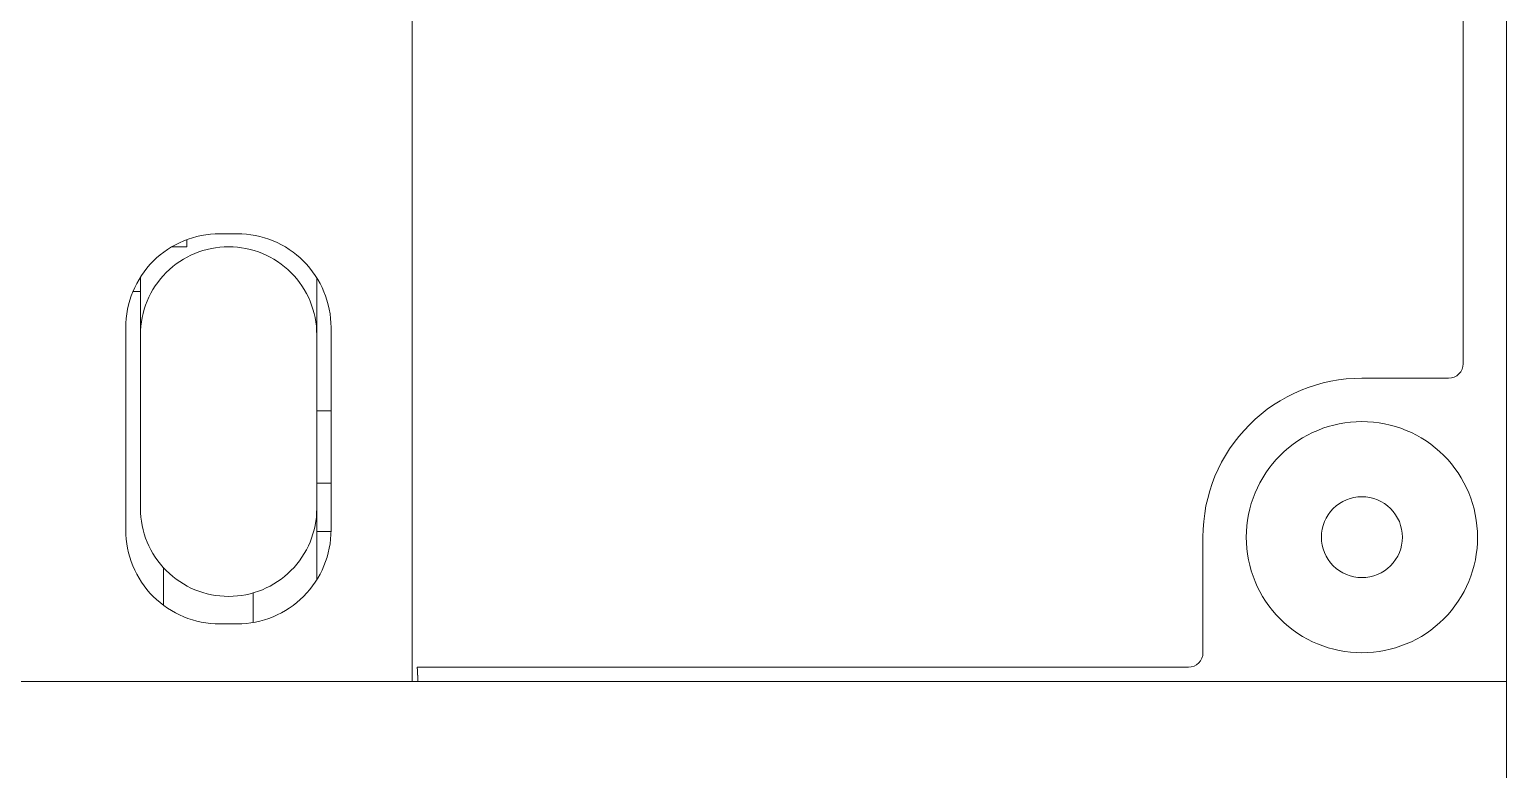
# Model space of a CAD drawing. Header units: millimetres. Extents: x 1004 to 59588, y 686 to 38112.
# Drawn here: x 44232.3 to 44283.4, y 37636.2 to 37661.8 of the extents above; entities that cross this region are included whole.
import ezdxf

# ---------------------------------------------------------------- set-up
doc = ezdxf.new("R2010")
doc.units = ezdxf.units.MM
doc.layers.add('Pilares', color=5, linetype='Continuous')

msp = doc.modelspace()

# ---------------------------------------------------------------- linework, layer by layer
at = {"layer": 'Pilares', "color": 0, "lineweight": 9}
for p, q in [((44283.375, 37541.221), (44283.375, 37787.529)), ((44283.375, 37541.221), (44283.375, 37787.529)), ((44245.524, 37639.275), (44245.524, 37741.279)), ((44281.875, 37740.277), (44281.875, 37650.276)), ((44237.724, 37654.324), (44237.724, 37654.567)), ((44238.865, 37654.777), (44239.466, 37654.777)), ((44237.223, 37654.324), (44237.724, 37654.324)), ((44236.125, 37645.274), (44236.125, 37653.271)), ((44242.224, 37642.811), (44242.224, 37653.236)), ((44235.87, 37652.775), (44236.125, 37652.775)), ((44235.614, 37644.522), (44235.614, 37651.525)), ((44242.715, 37651.525), (44242.715, 37644.522)), ((44281.376, 37649.775), (44278.376, 37649.775)), ((44242.224, 37648.65), (44242.715, 37648.65)), ((44242.715, 37646.139), (44242.224, 37646.139)), ((44242.224, 37644.475), (44242.715, 37644.475)), ((44272.877, 37644.274), (44272.877, 37640.275)), ((44236.925, 37643.219), (44236.925, 37641.923)), ((44240.024, 37642.348), (44240.024, 37641.327)), ((44239.466, 37641.274), (44238.865, 37641.274)), ((44245.698, 37639.767), (44245.698, 37639.776)), ((44272.376, 37639.776), (44245.698, 37639.776)), ((44245.698, 37639.75), (44245.698, 37639.765)), ((44245.7, 37639.746), (44245.698, 37639.75)), ((44245.7, 37639.723), (44245.7, 37639.746)), ((44245.702, 37639.723), (44245.7, 37639.723)), ((44245.702, 37639.708), (44245.702, 37639.723)), ((44245.702, 37639.704), (44245.702, 37639.708)), ((44245.702, 37639.664), (44245.702, 37639.704)), ((44245.704, 37639.657), (44245.702, 37639.664)), ((44144.672, 37639.275), (44283.375, 37639.275)), ((44245.704, 37639.645), (44245.704, 37639.657)), ((44245.704, 37639.617), (44245.704, 37639.642)), ((44245.706, 37639.602), (44245.706, 37639.617)), ((44245.708, 37639.596), (44245.706, 37639.602)), ((44245.708, 37639.571), (44245.708, 37639.596)), ((44245.708, 37639.566), (44245.708, 37639.571)), ((44245.708, 37639.556), (44245.708, 37639.566)), ((44245.71, 37639.556), (44245.708, 37639.556)), ((44245.71, 37639.524), (44245.71, 37639.556)), ((44245.71, 37639.52), (44245.71, 37639.524)), ((44245.712, 37639.499), (44245.71, 37639.52)), ((44245.715, 37639.495), (44245.712, 37639.499)), ((44245.715, 37639.463), (44245.715, 37639.495)), ((44245.715, 37639.459), (44245.715, 37639.463)), ((44245.715, 37639.423), (44245.715, 37639.459)), ((44245.717, 37639.423), (44245.715, 37639.423)), ((44245.717, 37639.412), (44245.717, 37639.423)), ((44245.717, 37639.408), (44245.717, 37639.412)), ((44245.717, 37639.387), (44245.717, 37639.408)), ((44245.719, 37639.38), (44245.717, 37639.387)), ((44245.719, 37639.366), (44245.719, 37639.38)), ((44245.721, 37639.366), (44245.719, 37639.366)), ((44245.721, 37639.361), (44245.721, 37639.366)), ((44245.721, 37639.355), (44245.721, 37639.361)), ((44245.721, 37639.325), (44245.721, 37639.355)), ((44245.723, 37639.325), (44245.721, 37639.325)), ((44245.723, 37639.285), (44245.723, 37639.325)), ((44245.725, 37639.275), (44245.725, 37639.285))]:
    msp.add_line(p, q, dxfattribs=at)
for centre, radius, start, end in [((44238.86, 37651.53), 3.246, 89.9082, 180.0918), ((44239.47, 37651.532), 3.245, 359.8855, 90.0772), ((44239.169, 37651.281), 3.044, 89.9103, 180.0897), ((44239.179, 37651.281), 3.043, 359.9024, 90.0976), ((44281.376, 37650.274), 0.499, 270.0054, 0.2368), ((44278.366, 37644.286), 5.489, 89.8987, 180.1013), ((44278.369, 37644.282), 3.992, 89.8952, 180.0745), ((44278.383, 37644.282), 3.992, 359.9255, 90.1048), ((44278.372, 37644.278), 1.396, 89.8411, 180.0723), ((44278.38, 37644.278), 1.396, 359.9277, 90.1589), ((44239.169, 37645.269), 3.044, 179.9103, 270.0897), ((44239.179, 37645.269), 3.043, 269.9024, 0.0976), ((44238.861, 37644.521), 3.247, 179.8863, 270.0765), ((44239.469, 37644.52), 3.246, 269.9382, 0.1363), ((44278.369, 37644.27), 3.993, 179.9017, 270.0983), ((44278.374, 37644.273), 1.398, 179.8429, 270.0707), ((44278.383, 37644.27), 3.993, 269.9017, 0.0983), ((44278.378, 37644.273), 1.398, 269.9293, 0.1571), ((44272.378, 37640.275), 0.499, 269.8112, 359.9465)]:
    msp.add_arc(centre, radius, start, end, dxfattribs=at)

doc.saveas('drawing.dxf')
